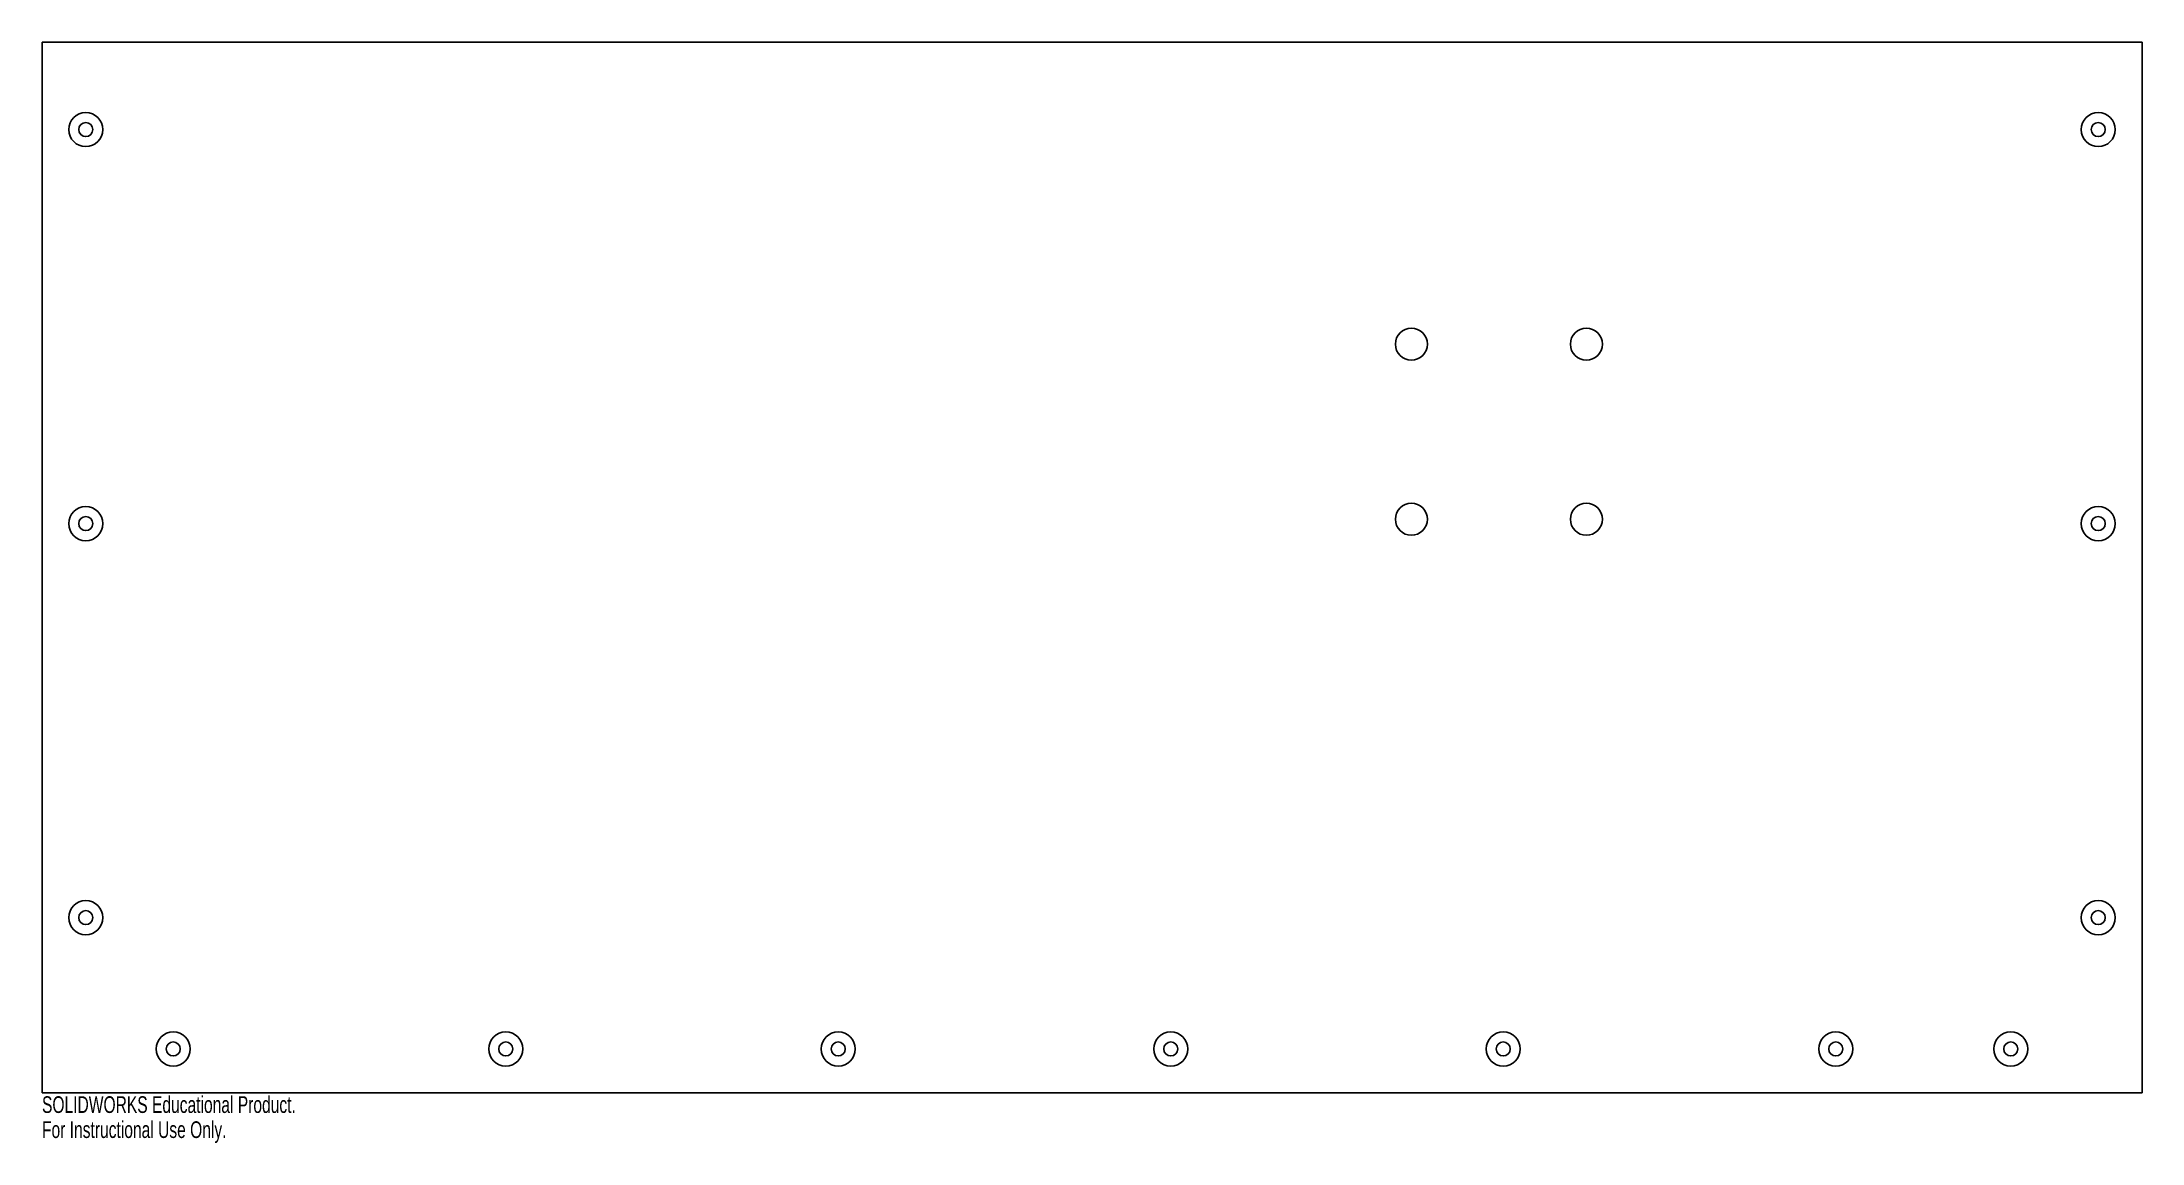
# Model space of a CAD drawing. Header units: inches. Extents: x -24 to 0, y -0.6 to 12.
import ezdxf

# ---------------------------------------------------------------- set-up
doc = ezdxf.new("R2010")
doc.units = ezdxf.units.IN
doc.header["$MEASUREMENT"] = 0
doc.styles.add('SLDTEXTSTYLE0', font='TXT', dxfattribs={"width": 0.7})

msp = doc.modelspace()

# ---------------------------------------------------------------- linework, layer by layer
at = {"color": 7, "linetype": 'Continuous', "lineweight": 25}
for p, q in [((0, 12), (-24, 12)), ((-24, 12), (-24, 0)), ((0, 0), (0, 12)), ((-24, 0), (0, 0))]:
    msp.add_line(p, q, dxfattribs=at)
for centre, radius in [((-23.5, 11), 0.195), ((-23.5, 11), 0.08), ((-0.5, 11), 0.195), ((-0.5, 11), 0.08), ((-8.35, 8.55), 0.183), ((-6.35, 8.55), 0.183), ((-8.35, 6.55), 0.183), ((-6.35, 6.55), 0.183), ((-23.5, 6.5), 0.195), ((-23.5, 6.5), 0.08), ((-0.5, 6.5), 0.195), ((-0.5, 6.5), 0.08), ((-23.5, 2), 0.195), ((-0.5, 2), 0.195), ((-23.5, 2), 0.08), ((-0.5, 2), 0.08), ((-22.5, 0.5), 0.195), ((-22.5, 0.5), 0.08), ((-18.7, 0.5), 0.195), ((-18.7, 0.5), 0.08), ((-14.9, 0.5), 0.195), ((-14.9, 0.5), 0.08), ((-11.1, 0.5), 0.195), ((-11.1, 0.5), 0.08), ((-7.3, 0.5), 0.195), ((-7.3, 0.5), 0.08), ((-3.5, 0.5), 0.195), ((-3.5, 0.5), 0.08), ((-1.5, 0.5), 0.195), ((-1.5, 0.5), 0.08)]:
    msp.add_circle(centre, radius, dxfattribs=at)

# ---------------------------------------------------------------- texts
at = {"color": 7, "linetype": 'Continuous', "char_height": 0.1903, "attachment_point": 1, "style": 'SLDTEXTSTYLE0'}
for s, insert in [('SOLIDWORKS Educational Product.', (-24, -0.04)), ('For Instructional Use Only.', (-24, -0.326))]:
    msp.add_mtext(s, dxfattribs=dict(at, insert=insert))

doc.saveas('drawing.dxf')
